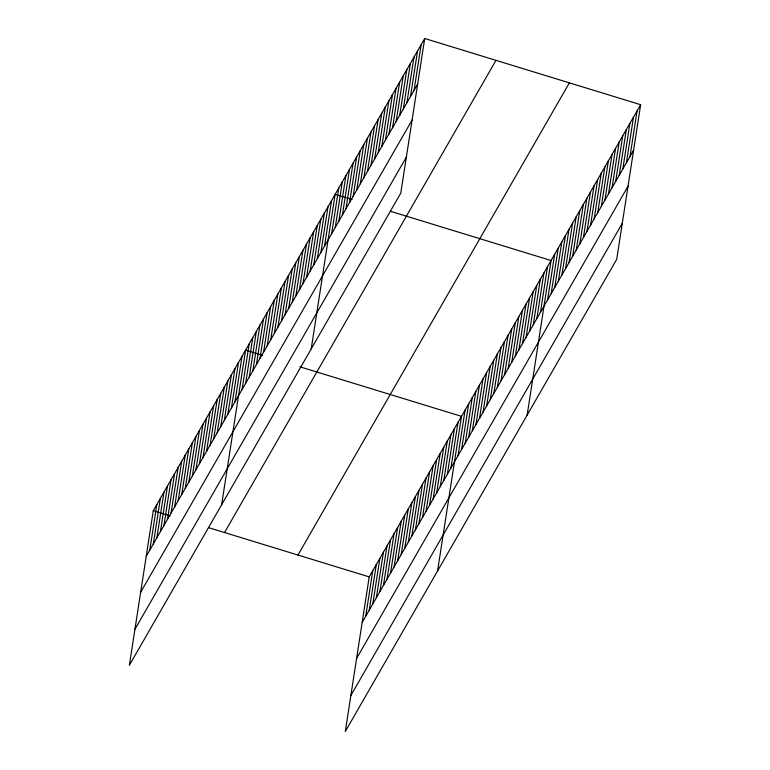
<?xml version="1.0" encoding="UTF-8"?>
<svg xmlns="http://www.w3.org/2000/svg" width="770" height="770" viewBox="0 0 770 770"><rect width="100%" height="100%" fill="white"/><g stroke="black" fill="none" stroke-linecap="round" stroke-linejoin="round"><path stroke-width="1.16" d="M424.713 38.5L153.288 510.703L129.35 665.299L400.785 193.106L424.713 38.5L640.65 104.701L616.712 259.297L345.287 731.5L369.215 576.894L640.65 104.701M149.784 550.107L156.839 504.523M153.336 543.928L160.391 498.354M156.878 537.758L163.933 492.174M160.43 531.579L167.485 486.005M163.981 525.4L171.036 479.825M167.533 519.23L174.588 473.656M171.075 513.051L178.14 467.477M174.626 506.881L181.681 461.297M178.178 500.702L185.233 455.128M181.73 494.532L188.785 448.949M185.281 488.353L192.336 442.779M188.823 482.184L195.878 436.6M192.375 476.004L199.43 430.43M195.927 469.835L202.982 424.251M199.478 463.656L206.533 418.081M203.02 457.476L210.075 411.902M206.572 451.307L213.627 405.723M210.123 445.127L217.178 399.553M213.675 438.958L220.73 393.374M217.217 432.779L224.282 387.204M220.769 426.609L227.824 381.025M224.32 420.43L231.375 374.855M227.872 414.26L234.927 368.676M231.423 408.081L238.479 362.506M234.966 401.901L242.021 356.327M221.644 504.754L245.572 350.148L262.541 355.355M242.098 389.495L249.153 343.921M245.688 383.267L252.743 337.683M249.268 377.031L256.323 331.456M252.849 370.803L259.904 325.219M256.429 364.566L263.484 318.992M260.019 358.329L267.075 312.755M263.6 352.102L270.655 306.518M267.18 345.865L274.236 300.29M270.761 339.637L277.816 294.053M274.351 333.4L281.406 287.826M277.931 327.163L284.987 281.589M281.512 320.936L288.567 275.352M285.092 314.699L292.148 269.125M288.683 308.472L295.738 262.888M292.263 302.235L299.318 256.66M295.844 295.998L302.899 250.423M299.424 289.77L306.479 244.186M303.014 283.533L310.069 237.959M306.595 277.306L313.65 231.722M310.175 271.069L317.23 225.495M313.756 264.842L320.811 219.258M317.346 258.605L324.401 213.03M320.926 252.368L327.981 206.793M324.507 246.14L331.562 200.556M311.215 348.925L335.142 194.329L352.111 199.526M331.668 233.676L338.733 188.092M335.258 227.439L342.313 181.864M338.839 221.202L345.894 175.627M342.419 214.974L349.474 169.39M346 208.737L353.064 163.163M349.59 202.51L356.645 156.926M353.17 196.273L360.225 150.699M356.751 190.036L363.806 144.462M360.331 183.809L367.396 138.225M363.921 177.572L370.976 131.997M367.502 171.344L374.557 125.76M371.082 165.107L378.137 119.533M374.663 158.87L381.728 113.296M378.253 152.643L385.308 107.059M381.833 146.406L388.889 100.832M385.414 140.178L392.469 94.594M388.994 133.941L396.05 88.367M392.584 127.714L399.64 82.13M396.165 121.477L403.22 75.903M399.745 115.24L406.801 69.666M403.326 109.013L410.381 63.429M406.916 102.776L413.971 57.201M410.497 96.548L417.552 50.964M414.077 90.311L421.132 44.737M365.712 616.298L372.767 570.724M369.263 610.129L376.318 564.545M372.805 603.95L379.87 558.375M376.357 597.78L383.412 552.196M379.908 591.601L386.964 546.026M383.46 585.431L390.515 539.847M387.012 579.252L394.067 533.677M390.554 573.072L397.609 527.498M394.105 566.903L401.16 521.319M397.657 560.724L404.712 515.149M401.208 554.554L408.264 508.97M404.75 548.375L411.806 502.8M408.302 542.205L415.357 496.621M411.854 536.026L418.909 490.452M415.405 529.856L422.461 484.272M418.947 523.677L426.012 478.103M422.499 517.498L429.554 471.923M426.051 511.328L433.106 465.754M429.602 505.149L436.657 459.575M433.154 498.979L440.209 453.395M436.696 492.8L443.751 447.226M440.248 486.63L447.303 441.046M443.799 480.451L450.854 434.877M447.351 474.281L454.406 428.697M450.893 468.102L457.958 422.528M437.572 570.955L461.5 416.349L299.867 366.799M458.025 455.696L465.09 410.112M461.615 449.459L468.67 403.884M465.195 443.231L472.251 397.647M468.776 436.994L475.831 391.42M472.356 430.767L479.421 385.183M475.947 424.53L483.002 378.956M479.527 418.293L486.582 372.719M483.108 412.065L490.163 366.481M486.688 405.829L493.743 360.254M490.278 399.601L497.333 354.017M493.859 393.364L500.914 347.79M497.439 387.127L504.494 341.553M501.02 380.9L508.075 335.316M504.61 374.663L511.665 329.088M508.19 368.435L515.246 322.851M511.771 362.198L518.826 316.624M515.351 355.961L522.407 310.387M518.942 349.734L525.997 304.15M522.522 343.497L529.577 297.923M526.103 337.27L533.158 291.686M529.683 331.033L536.738 285.458M533.273 324.805L540.328 279.221M536.854 318.568L543.909 272.994M540.434 312.331L547.489 266.757M527.142 415.126L551.07 260.52L390.563 211.317M547.605 299.867L554.66 254.292M551.185 293.639L558.24 248.056M554.766 287.403L561.821 241.828M558.346 281.166L565.401 235.591M561.936 274.938L568.991 229.354M565.517 268.701L572.572 223.127M569.097 262.474L576.153 216.89M572.678 256.237L579.733 210.662M576.268 250L583.323 204.425M579.849 243.772L586.904 198.188M583.429 237.535L590.484 191.961M587.01 231.308L594.065 185.724M590.6 225.071L597.655 179.497M594.18 218.844L601.235 173.26M597.761 212.607L604.816 167.032M601.341 206.37L608.396 160.795M604.922 200.142L611.986 154.558M608.512 193.905L615.567 148.331M612.092 187.678L619.147 142.094M615.673 181.441L622.728 135.867M619.253 175.204L626.318 129.63M622.843 168.977L629.899 123.392M626.424 162.74L633.479 117.165M630.004 156.512L637.059 110.928M146.233 556.277L417.658 84.074M140.66 592.255L412.094 120.053M134.923 629.321L406.348 157.128M224.542 532.542L495.976 60.349M297.961 555.054L569.386 82.852M362.16 622.478L633.585 150.275M356.587 658.456L628.022 186.253M350.851 695.522L622.285 223.319M153.288 510.703L170.257 515.9M208.709 527.691L369.215 576.894"/></g></svg>
